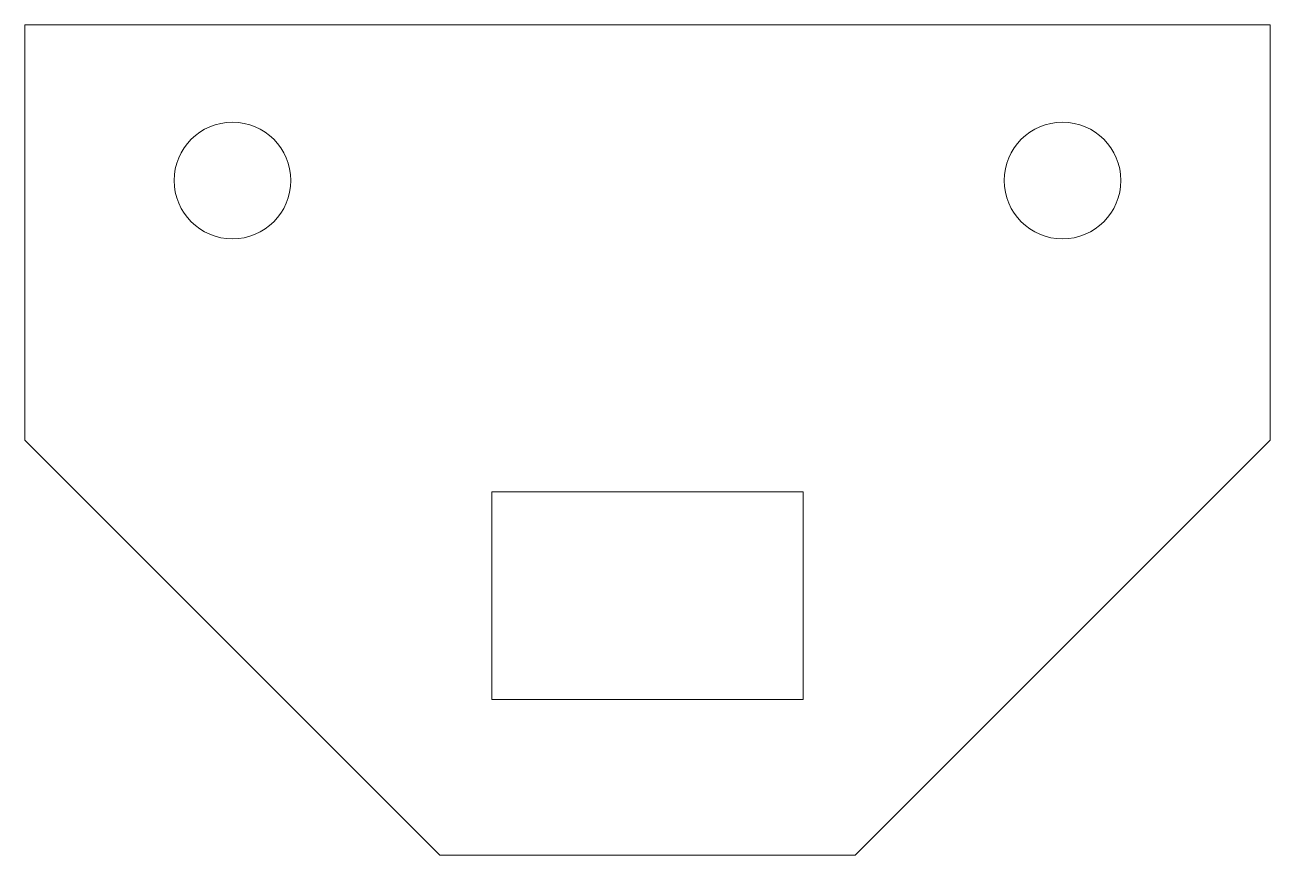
# Model space of a CAD drawing. Header units: inches. Extents: x 0 to 12, y 0 to 8.
import ezdxf

# ---------------------------------------------------------------- set-up
doc = ezdxf.new("R2010")
doc.units = ezdxf.units.IN
doc.header["$MEASUREMENT"] = 0

msp = doc.modelspace()

# ---------------------------------------------------------------- linework, layer by layer
at = {"color": 7, "linetype": 'Continuous', "lineweight": 15}
for p, q in [((12, 8), (0, 8)), ((0, 8), (0, 4)), ((12, 4), (12, 8)), ((0, 4), (4, 0)), ((8, 0), (12, 4)), ((4.5, 3.5), (4.5, 1.5)), ((7.5, 3.5), (4.5, 3.5)), ((7.5, 1.5), (7.5, 3.5)), ((4.5, 1.5), (7.5, 1.5)), ((4, 0), (8, 0))]:
    msp.add_line(p, q, dxfattribs=at)
for centre in [(2, 6.5), (10, 6.5)]:
    msp.add_circle(centre, 0.562, dxfattribs=at)

doc.saveas('drawing.dxf')
